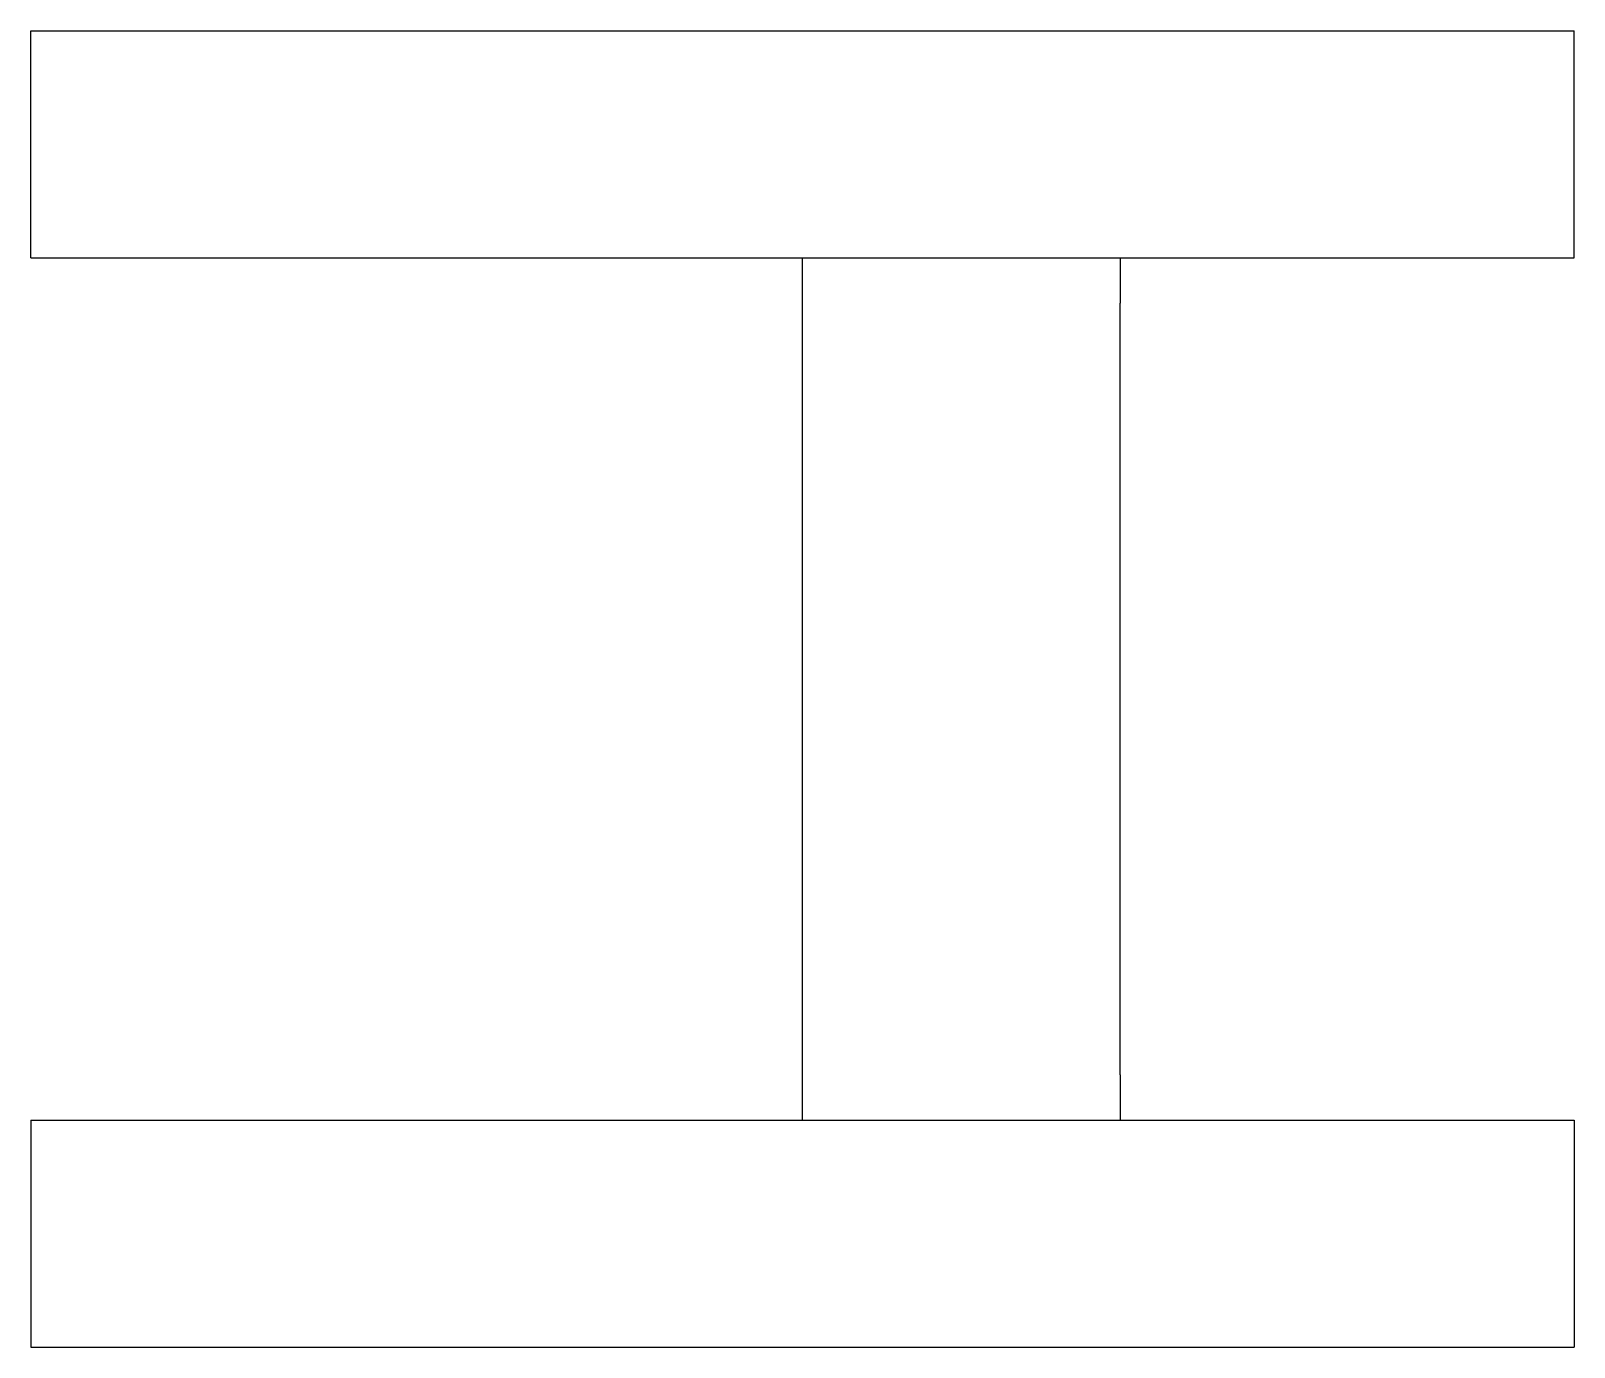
# Model space of a CAD drawing. Header units: metres. Extents: x -34 to 0, y -14.5 to 14.5.
import ezdxf

# ---------------------------------------------------------------- set-up
doc = ezdxf.new("R2010")
doc.units = ezdxf.units.M

msp = doc.modelspace()

# ---------------------------------------------------------------- linework, layer by layer
for points in [[(-34, 14.5), (-33.32, 14.5), (-32.64, 14.5), (-31.96, 14.5), (-31.28, 14.5), (-30.6, 14.5), (-29.92, 14.5), (-29.24, 14.5), (-28.56, 14.5), (-27.88, 14.5), (-27.2, 14.5), (-26.52, 14.5), (-25.84, 14.5), (-25.16, 14.5), (-24.48, 14.5), (-23.8, 14.5), (-23.12, 14.5), (-22.44, 14.5), (-21.76, 14.5), (-21.08, 14.5), (-20.4, 14.5), (-19.72, 14.5), (-19.04, 14.5), (-18.36, 14.5), (-17.68, 14.5), (-17, 14.5), (-16.32, 14.5), (-15.64, 14.5), (-14.96, 14.5), (-14.28, 14.5), (-13.6, 14.5), (-12.92, 14.5), (-12.24, 14.5), (-11.56, 14.5), (-10.88, 14.5), (-10.2, 14.5), (-9.52, 14.5), (-8.84, 14.5), (-8.16, 14.5), (-7.48, 14.5), (-6.8, 14.5), (-6.12, 14.5), (-5.44, 14.5), (-4.76, 14.5), (-4.08, 14.5), (-3.4, 14.5), (-2.72, 14.5), (-2.04, 14.5), (-1.36, 14.5), (-0.68, 14.5), (0, 14.5)], [(-34, 9.5), (-34, 9.6), (-34, 9.7), (-34, 9.8), (-34, 9.9), (-34, 10), (-34, 10.1), (-34, 10.2), (-34, 10.3), (-34, 10.4), (-34, 10.5), (-34, 10.6), (-34, 10.7), (-34, 10.8), (-34, 10.9), (-34, 11), (-34, 11.1), (-34, 11.2), (-34, 11.3), (-34, 11.4), (-34, 11.5), (-34, 11.6), (-34, 11.7), (-34, 11.8), (-34, 11.9), (-34, 12), (-34, 12.1), (-34, 12.2), (-34, 12.3), (-34, 12.4), (-34, 12.5), (-34, 12.6), (-34, 12.7), (-34, 12.8), (-34, 12.9), (-34, 13), (-34, 13.1), (-34, 13.2), (-34, 13.3), (-34, 13.4), (-34, 13.5), (-34, 13.6), (-34, 13.7), (-34, 13.8), (-34, 13.9), (-34, 14), (-34, 14.1), (-34, 14.2), (-34, 14.3), (-34, 14.4), (-34, 14.5)], [(0, 9.5), (0, 9.6), (0, 9.7), (0, 9.8), (0, 9.9), (0, 10), (0, 10.1), (0, 10.2), (0, 10.3), (0, 10.4), (0, 10.5), (0, 10.6), (0, 10.7), (0, 10.8), (0, 10.9), (0, 11), (0, 11.1), (0, 11.2), (0, 11.3), (0, 11.4), (0, 11.5), (0, 11.6), (0, 11.7), (0, 11.8), (0, 11.9), (0, 12), (0, 12.1), (0, 12.2), (0, 12.3), (0, 12.4), (0, 12.5), (0, 12.6), (0, 12.7), (0, 12.8), (0, 12.9), (0, 13), (0, 13.1), (0, 13.2), (0, 13.3), (0, 13.4), (0, 13.5), (0, 13.6), (0, 13.7), (0, 13.8), (0, 13.9), (0, 14), (0, 14.1), (0, 14.2), (0, 14.3), (0, 14.4), (0, 14.5)], [(-34, 9.5), (-33.32, 9.5), (-32.64, 9.5), (-31.96, 9.5), (-31.28, 9.5), (-30.6, 9.5), (-29.92, 9.5), (-29.24, 9.5), (-28.56, 9.5), (-27.88, 9.5), (-27.2, 9.5), (-26.52, 9.5), (-25.84, 9.5), (-25.16, 9.5), (-24.48, 9.5), (-23.8, 9.5), (-23.12, 9.5), (-22.44, 9.5), (-21.76, 9.5), (-21.08, 9.5), (-20.4, 9.5), (-19.72, 9.5), (-19.04, 9.5), (-18.36, 9.5), (-17.68, 9.5), (-17, 9.5), (-16.32, 9.5), (-15.64, 9.5), (-14.96, 9.5), (-14.28, 9.5), (-13.6, 9.5), (-12.92, 9.5), (-12.24, 9.5), (-11.56, 9.5), (-10.88, 9.5), (-10.2, 9.5), (-9.52, 9.5), (-8.84, 9.5), (-8.16, 9.5), (-7.48, 9.5), (-6.8, 9.5), (-6.12, 9.5), (-5.44, 9.5), (-4.76, 9.5), (-4.08, 9.5), (-3.4, 9.5), (-2.72, 9.5), (-2.04, 9.5), (-1.36, 9.5), (-0.68, 9.5), (0, 9.5)], [(-17, 8.5), (-17, 8.531), (-17, 8.563), (-17, 8.594), (-17, 8.625), (-17, 8.656), (-17, 8.687), (-17, 8.718), (-17, 8.748), (-17, 8.779), (-17, 8.809), (-17, 8.839), (-17, 8.868), (-17, 8.897), (-17, 8.926), (-17, 8.954), (-17, 8.981), (-17, 9.008), (-17, 9.036), (-17, 9.061), (-17, 9.087), (-17, 9.113), (-17, 9.137), (-17, 9.16), (-17, 9.184), (-17, 9.207), (-17, 9.228), (-17, 9.249), (-17, 9.27), (-17, 9.29), (-17, 9.308), (-17, 9.326), (-17, 9.344), (-17, 9.36), (-17, 9.375), (-17, 9.39), (-17, 9.404), (-17, 9.416), (-17, 9.428), (-17, 9.44), (-17, 9.45), (-17, 9.459), (-17, 9.467), (-17, 9.476), (-17, 9.481), (-17, 9.486), (-17, 9.491), (-17, 9.495), (-17, 9.496), (-17, 9.498), (-17, 9.5)], [(-10, 9.5), (-10, 9.498), (-10, 9.496), (-10, 9.495), (-10, 9.491), (-10, 9.486), (-10, 9.481), (-10, 9.476), (-10, 9.467), (-10, 9.459), (-10, 9.45), (-10, 9.44), (-10, 9.428), (-10, 9.416), (-10, 9.404), (-10, 9.39), (-10, 9.375), (-10, 9.36), (-10, 9.344), (-10, 9.326), (-10, 9.308), (-10, 9.29), (-10, 9.27), (-10, 9.249), (-10, 9.228), (-10, 9.207), (-10, 9.184), (-10, 9.16), (-10, 9.137), (-10, 9.113), (-10, 9.087), (-10, 9.061), (-10, 9.036), (-10, 9.008), (-10, 8.981), (-10, 8.954), (-10, 8.926), (-10, 8.897), (-10, 8.868), (-10, 8.839), (-10, 8.809), (-10, 8.779), (-10, 8.748), (-10, 8.718), (-10, 8.687), (-10, 8.656), (-10, 8.625), (-10, 8.594), (-10, 8.563), (-10, 8.531), (-10, 8.5)], [(-17, -8.5), (-17, -8.16), (-17, -7.82), (-17, -7.48), (-17, -7.14), (-17, -6.8), (-17, -6.46), (-17, -6.12), (-17, -5.78), (-17, -5.44), (-17, -5.1), (-17, -4.76), (-17, -4.42), (-17, -4.08), (-17, -3.74), (-17, -3.4), (-17, -3.06), (-17, -2.72), (-17, -2.38), (-17, -2.04), (-17, -1.7), (-17, -1.36), (-17, -1.02), (-17, -0.68), (-17, -0.34), (-17, 0), (-17, 0.34), (-17, 0.68), (-17, 1.02), (-17, 1.36), (-17, 1.7), (-17, 2.04), (-17, 2.38), (-17, 2.72), (-17, 3.06), (-17, 3.4), (-17, 3.74), (-17, 4.08), (-17, 4.42), (-17, 4.76), (-17, 5.1), (-17, 5.44), (-17, 5.78), (-17, 6.12), (-17, 6.46), (-17, 6.8), (-17, 7.14), (-17, 7.48), (-17, 7.82), (-17, 8.16), (-17, 8.5)], [(-10, -8.5), (-10, -8.16), (-10, -7.82), (-10, -7.48), (-10, -7.14), (-10, -6.8), (-10, -6.46), (-10, -6.12), (-10, -5.78), (-10, -5.44), (-10, -5.1), (-10, -4.76), (-10, -4.42), (-10, -4.08), (-10, -3.74), (-10, -3.4), (-10, -3.06), (-10, -2.72), (-10, -2.38), (-10, -2.04), (-10, -1.7), (-10, -1.36), (-10, -1.02), (-10, -0.68), (-10, -0.34), (-10, 0), (-10, 0.34), (-10, 0.68), (-10, 1.02), (-10, 1.36), (-10, 1.7), (-10, 2.04), (-10, 2.38), (-10, 2.72), (-10, 3.06), (-10, 3.4), (-10, 3.74), (-10, 4.08), (-10, 4.42), (-10, 4.76), (-10, 5.1), (-10, 5.44), (-10, 5.78), (-10, 6.12), (-10, 6.46), (-10, 6.8), (-10, 7.14), (-10, 7.48), (-10, 7.82), (-10, 8.16), (-10, 8.5)], [(-17, -9.5), (-17, -9.498), (-17, -9.496), (-17, -9.495), (-17, -9.491), (-17, -9.486), (-17, -9.481), (-17, -9.476), (-17, -9.467), (-17, -9.459), (-17, -9.45), (-17, -9.44), (-17, -9.428), (-17, -9.416), (-17, -9.404), (-17, -9.39), (-17, -9.375), (-17, -9.36), (-17, -9.344), (-17, -9.326), (-17, -9.308), (-17, -9.29), (-17, -9.27), (-17, -9.249), (-17, -9.228), (-17, -9.207), (-17, -9.184), (-17, -9.16), (-17, -9.137), (-17, -9.113), (-17, -9.087), (-17, -9.061), (-17, -9.036), (-17, -9.008), (-17, -8.981), (-17, -8.954), (-17, -8.926), (-17, -8.897), (-17, -8.868), (-17, -8.839), (-17, -8.809), (-17, -8.779), (-17, -8.748), (-17, -8.718), (-17, -8.687), (-17, -8.656), (-17, -8.625), (-17, -8.594), (-17, -8.563), (-17, -8.531), (-17, -8.5)], [(-10, -8.5), (-10, -8.531), (-10, -8.563), (-10, -8.594), (-10, -8.625), (-10, -8.656), (-10, -8.687), (-10, -8.718), (-10, -8.748), (-10, -8.779), (-10, -8.809), (-10, -8.839), (-10, -8.868), (-10, -8.897), (-10, -8.926), (-10, -8.954), (-10, -8.981), (-10, -9.008), (-10, -9.036), (-10, -9.061), (-10, -9.087), (-10, -9.113), (-10, -9.137), (-10, -9.16), (-10, -9.184), (-10, -9.207), (-10, -9.228), (-10, -9.249), (-10, -9.27), (-10, -9.29), (-10, -9.308), (-10, -9.326), (-10, -9.344), (-10, -9.36), (-10, -9.375), (-10, -9.39), (-10, -9.404), (-10, -9.416), (-10, -9.428), (-10, -9.44), (-10, -9.45), (-10, -9.459), (-10, -9.467), (-10, -9.476), (-10, -9.481), (-10, -9.486), (-10, -9.491), (-10, -9.495), (-10, -9.496), (-10, -9.498), (-10, -9.5)], [(-34, -9.5), (-33.32, -9.5), (-32.64, -9.5), (-31.96, -9.5), (-31.28, -9.5), (-30.6, -9.5), (-29.92, -9.5), (-29.24, -9.5), (-28.56, -9.5), (-27.88, -9.5), (-27.2, -9.5), (-26.52, -9.5), (-25.84, -9.5), (-25.16, -9.5), (-24.48, -9.5), (-23.8, -9.5), (-23.12, -9.5), (-22.44, -9.5), (-21.76, -9.5), (-21.08, -9.5), (-20.4, -9.5), (-19.72, -9.5), (-19.04, -9.5), (-18.36, -9.5), (-17.68, -9.5), (-17, -9.5), (-16.32, -9.5), (-15.64, -9.5), (-14.96, -9.5), (-14.28, -9.5), (-13.6, -9.5), (-12.92, -9.5), (-12.24, -9.5), (-11.56, -9.5), (-10.88, -9.5), (-10.2, -9.5), (-9.52, -9.5), (-8.84, -9.5), (-8.16, -9.5), (-7.48, -9.5), (-6.8, -9.5), (-6.12, -9.5), (-5.44, -9.5), (-4.76, -9.5), (-4.08, -9.5), (-3.4, -9.5), (-2.72, -9.5), (-2.04, -9.5), (-1.36, -9.5), (-0.68, -9.5), (0, -9.5)], [(-34, -9.5), (-34, -9.6), (-34, -9.7), (-34, -9.8), (-34, -9.9), (-34, -10), (-34, -10.1), (-34, -10.2), (-34, -10.3), (-34, -10.4), (-34, -10.5), (-34, -10.6), (-34, -10.7), (-34, -10.8), (-34, -10.9), (-34, -11), (-34, -11.1), (-34, -11.2), (-34, -11.3), (-34, -11.4), (-34, -11.5), (-34, -11.6), (-34, -11.7), (-34, -11.8), (-34, -11.9), (-34, -12), (-34, -12.1), (-34, -12.2), (-34, -12.3), (-34, -12.4), (-34, -12.5), (-34, -12.6), (-34, -12.7), (-34, -12.8), (-34, -12.9), (-34, -13), (-34, -13.1), (-34, -13.2), (-34, -13.3), (-34, -13.4), (-34, -13.5), (-34, -13.6), (-34, -13.7), (-34, -13.8), (-34, -13.9), (-34, -14), (-34, -14.1), (-34, -14.2), (-34, -14.3), (-34, -14.4), (-34, -14.5)], [(0, -9.5), (0, -9.6), (0, -9.7), (0, -9.8), (0, -9.9), (0, -10), (0, -10.1), (0, -10.2), (0, -10.3), (0, -10.4), (0, -10.5), (0, -10.6), (0, -10.7), (0, -10.8), (0, -10.9), (0, -11), (0, -11.1), (0, -11.2), (0, -11.3), (0, -11.4), (0, -11.5), (0, -11.6), (0, -11.7), (0, -11.8), (0, -11.9), (0, -12), (0, -12.1), (0, -12.2), (0, -12.3), (0, -12.4), (0, -12.5), (0, -12.6), (0, -12.7), (0, -12.8), (0, -12.9), (0, -13), (0, -13.1), (0, -13.2), (0, -13.3), (0, -13.4), (0, -13.5), (0, -13.6), (0, -13.7), (0, -13.8), (0, -13.9), (0, -14), (0, -14.1), (0, -14.2), (0, -14.3), (0, -14.4), (0, -14.5)], [(-34, -14.5), (-33.32, -14.5), (-32.64, -14.5), (-31.96, -14.5), (-31.28, -14.5), (-30.6, -14.5), (-29.92, -14.5), (-29.24, -14.5), (-28.56, -14.5), (-27.88, -14.5), (-27.2, -14.5), (-26.52, -14.5), (-25.84, -14.5), (-25.16, -14.5), (-24.48, -14.5), (-23.8, -14.5), (-23.12, -14.5), (-22.44, -14.5), (-21.76, -14.5), (-21.08, -14.5), (-20.4, -14.5), (-19.72, -14.5), (-19.04, -14.5), (-18.36, -14.5), (-17.68, -14.5), (-17, -14.5), (-16.32, -14.5), (-15.64, -14.5), (-14.96, -14.5), (-14.28, -14.5), (-13.6, -14.5), (-12.92, -14.5), (-12.24, -14.5), (-11.56, -14.5), (-10.88, -14.5), (-10.2, -14.5), (-9.52, -14.5), (-8.84, -14.5), (-8.16, -14.5), (-7.48, -14.5), (-6.8, -14.5), (-6.12, -14.5), (-5.44, -14.5), (-4.76, -14.5), (-4.08, -14.5), (-3.4, -14.5), (-2.72, -14.5), (-2.04, -14.5), (-1.36, -14.5), (-0.68, -14.5), (0, -14.5)]]:
    msp.add_lwpolyline(points)

doc.saveas('drawing.dxf')
